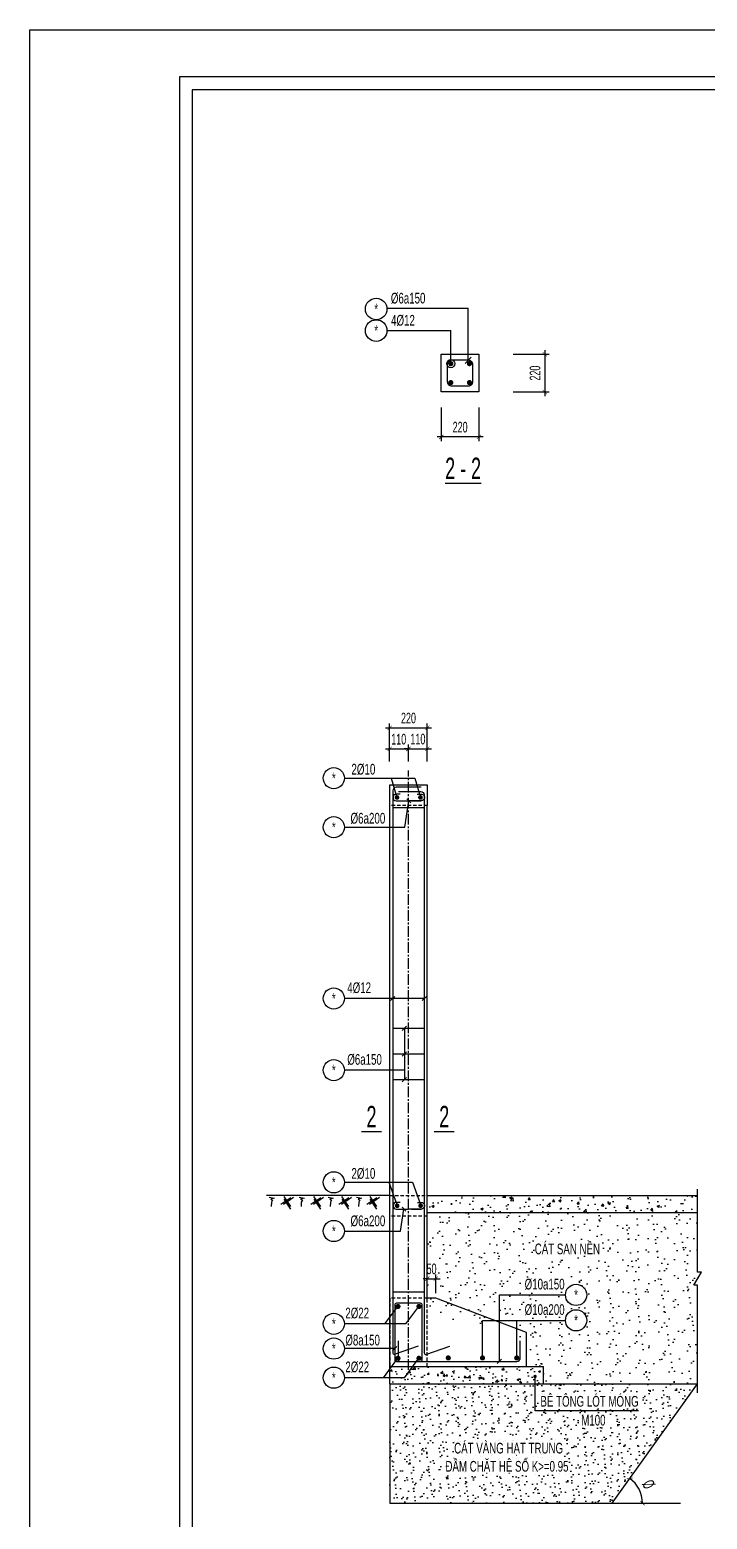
# Model space of a CAD drawing. Extents: x 195594 to 457145, y -254194 to -165094.
# Drawn here: x 330995 to 354753, y -217334 to -165094 of the extents above; entities that cross this region are included whole.
import ezdxf
from ezdxf.enums import TextEntityAlignment as Align

# ---------------------------------------------------------------- set-up
doc = ezdxf.new("R2010")
doc.units = 0
doc.header["$LTSCALE"] = 0.5
doc.header["$MEASUREMENT"] = 0
doc.linetypes.add('CENTER2', pattern=[1.125, 0.75, -0.125, 0.125, -0.125])
doc.linetypes.add('HIDDEN', pattern=[0.375, 0.25, -0.125])
doc.layers.get('0').update_dxf_attribs({"linetype": 'CONTINUOUS'})
doc.layers.get('Defpoints').update_dxf_attribs({"linetype": 'CONTINUOUS'})
for name, color, linetype in [('CDC-KHUNGTEN', 7, 'CONTINUOUS'), ('CDC.01.AXIS', 160, 'CENTER2'), ('CDC.02.DIM', 1, 'CONTINUOUS'), ('CDC.03.BORDER', 3, 'CONTINUOUS'), ('CDC.05.STEEL', 4, 'CONTINUOUS'), ('CDC.06.TEXT', 2, 'CONTINUOUS'), ('CDC.08.TEXTBEAM', 2, 'CONTINUOUS'), ('CDC.10.HATCH', 9, 'CONTINUOUS'), ('CDC.11.NOTE', 8, 'CONTINUOUS'), ('CDC.13.BEAM', 8, 'CONTINUOUS'), ('CDC.14.STEELNUM', 9, 'CONTINUOUS'), ('KCS_CHI', 1, 'CONTINUOUS'), ('KCS_HIDDEN', 8, 'HIDDEN')]:
    doc.layers.add(name, color=color, linetype=linetype)
doc.layers.add('Hatch1', color=250, linetype='CONTINUOUS', lineweight=5)
doc.layers.add('Tpl_Bound', color=1, linetype='CONTINUOUS', plot=False)
doc.styles.add('ARIAL', font='arial.ttf', dxfattribs={"width": 0.6})
doc.styles.add('ROMANS', font='arial.ttf', dxfattribs={"width": 0.55})
doc.dimstyles.new('150', dxfattribs={"dimscale": 150, "dimtxt": 2.5, "dimasz": 1, "dimexe": 1, "dimexo": 0, "dimgap": 1, "dimtad": 1, "dimdec": 0, "dimdsep": 46, "dimtxsty": 'ARIAL', "dimblk": 'ARCHTICK', "dimcen": 1, "dimdle": 1, "dimclrd": 1, "dimclre": 1, "dimclrt": 2, "dimadec": 0, "dimazin": 0, "dimtfac": 0.00072, "dimtdec": 0, "dimtix": 1, "dimtmove": 2, "dimatfit": 3, "dimldrblk": 'ARCHTICK', "dimfxl": 1, "dimtolj": 1, "dimarcsym": 0})
doc.dimstyles.new('150X25', dxfattribs={"dimscale": 150, "dimtxt": 2.5, "dimasz": 1, "dimexe": 1, "dimexo": 0, "dimgap": 1, "dimtad": 1, "dimdec": 0, "dimlfac": 0.166667, "dimdsep": 46, "dimtxsty": 'ARIAL', "dimblk": 'ARCHTICK', "dimcen": 1, "dimdle": 1, "dimclrd": 1, "dimclre": 1, "dimclrt": 2, "dimadec": 0, "dimazin": 0, "dimtfac": 0.00072, "dimtdec": 0, "dimtix": 1, "dimtmove": 2, "dimatfit": 3, "dimldrblk": 'ARCHTICK', "dimfxl": 1, "dimtolj": 1, "dimarcsym": 0})

# ---------------------------------------------------------------- blocks, each defined once
blk = doc.blocks.new('_ARCHTICK')
at = {"color": 0, "linetype": 'ByBlock', "const_width": 0.15}
blk.add_lwpolyline([(-0.5, -0.5), (0.5, 0.5)], dxfattribs=at)
blk = doc.blocks.new('*D18')
at = {"layer": 'CDC.02.DIM', "color": 1, "lineweight": -2, "transparency": 16777216}
for p, q in [((345427, -178339), (345427, -179524)), ((346747, -178339), (346747, -179524)), ((346897, -179374), (345277, -179374))]:
    blk.add_line(p, q, dxfattribs=at)
at = {"layer": 'Defpoints', "color": 0, "transparency": 16777216}
for p in [(345427, -178339), (346747, -178339), (345427, -179374)]:
    blk.add_point(p, dxfattribs=at)
at = {"layer": 'CDC.02.DIM', "color": 1, "lineweight": -2, "transparency": 16777216, "xscale": 150, "yscale": 150, "zscale": 150, "rotation": 180}
blk.add_blockref('_ARCHTICK', (345427, -179374), dxfattribs=at)
at = {"layer": 'CDC.02.DIM', "color": 1, "lineweight": -2, "transparency": 16777216, "xscale": 150, "yscale": 150, "zscale": 150}
blk.add_blockref('_ARCHTICK', (346747, -179374), dxfattribs=at)
at = {"layer": 'CDC.02.DIM', "color": 2, "transparency": 16777216, "insert": (346087, -179033), "char_height": 375, "attachment_point": 5, "style": 'ARIAL'}
blk.add_mtext('\\A1;220', dxfattribs=at)
blk = doc.blocks.new('*D19')
at = {"layer": 'CDC.02.DIM', "color": 1, "lineweight": -2, "transparency": 16777216}
for p, q in [((347953, -176476), (349207, -176476)), ((349057, -176326), (349057, -177946)), ((347953, -177796), (349207, -177796))]:
    blk.add_line(p, q, dxfattribs=at)
at = {"layer": 'Defpoints', "color": 0, "transparency": 16777216}
for p in [(347953, -176476), (347953, -177796), (349057, -177796)]:
    blk.add_point(p, dxfattribs=at)
at = {"layer": 'CDC.02.DIM', "color": 1, "lineweight": -2, "transparency": 16777216, "xscale": 150, "yscale": 150, "zscale": 150}
for p, rotation in [((349057, -176476), 90), ((349057, -177796), 270)]:
    blk.add_blockref('_ARCHTICK', p, dxfattribs=dict(at, rotation=rotation))
at = {"layer": 'CDC.02.DIM', "color": 2, "transparency": 16777216, "insert": (348716, -177136), "char_height": 375, "attachment_point": 5, "rotation": 90, "style": 'ARIAL'}
blk.add_mtext('\\A1;220', dxfattribs=at)
blk = doc.blocks.new('C')
at = {"layer": 'CDC.02.DIM'}
blk.add_line((37.5, 0), (-37.5, 0), dxfattribs=at)
blk = doc.blocks.new('_Oblique')
at = {"color": 0, "lineweight": -2}
blk.add_line((-0.5, -0.5), (0.5, 0.5), dxfattribs=at)
blk = doc.blocks.new('*D86')
at = {"layer": 'CDC.02.DIM', "color": 1, "lineweight": -2, "transparency": 16777216}
for p, q in [((343466, -190315), (344426, -190315)), ((343616, -190757), (343616, -190165)), ((344276, -190757), (344276, -190165))]:
    blk.add_line(p, q, dxfattribs=at)
at = {"layer": 'Defpoints', "color": 0, "transparency": 16777216}
for p in [(344276, -190315), (343616, -190757), (344276, -190757)]:
    blk.add_point(p, dxfattribs=at)
at = {"layer": 'CDC.02.DIM', "color": 1, "lineweight": -2, "transparency": 16777216, "xscale": 150, "yscale": 150, "zscale": 150, "rotation": 180}
blk.add_blockref('_ARCHTICK', (343616, -190315), dxfattribs=at)
at = {"layer": 'CDC.02.DIM', "color": 1, "lineweight": -2, "transparency": 16777216, "xscale": 150, "yscale": 150, "zscale": 150}
blk.add_blockref('_ARCHTICK', (344276, -190315), dxfattribs=at)
at = {"layer": 'CDC.02.DIM', "color": 2, "transparency": 16777216, "insert": (343934, -189977), "char_height": 375, "attachment_point": 5, "style": 'ARIAL'}
blk.add_mtext('\\A1;110', dxfattribs=at)
blk = doc.blocks.new('*D87')
at = {"layer": 'CDC.02.DIM', "color": 1, "lineweight": -2, "transparency": 16777216}
for p, q in [((344276, -190315), (344126, -190315)), ((344276, -190757), (344276, -190165)), ((344276, -190315), (344936, -190315)), ((344936, -190757), (344936, -190165)), ((344936, -190315), (345086, -190315))]:
    blk.add_line(p, q, dxfattribs=at)
at = {"layer": 'Defpoints', "color": 0, "transparency": 16777216}
for p in [(344936, -190315), (344276, -190757), (344936, -190757)]:
    blk.add_point(p, dxfattribs=at)
at = {"layer": 'CDC.02.DIM', "color": 1, "lineweight": -2, "transparency": 16777216, "xscale": 150, "yscale": 150, "zscale": 150}
blk.add_blockref('_ARCHTICK', (344276, -190315), dxfattribs=at)
at = {"layer": 'CDC.02.DIM', "color": 1, "lineweight": -2, "transparency": 16777216, "xscale": 150, "yscale": 150, "zscale": 150, "rotation": 180}
blk.add_blockref('_ARCHTICK', (344936, -190315), dxfattribs=at)
at = {"layer": 'CDC.02.DIM', "color": 2, "transparency": 16777216, "insert": (344606, -189973), "char_height": 375, "attachment_point": 5, "style": 'ARIAL'}
blk.add_mtext('\\A1;110', dxfattribs=at)
blk = doc.blocks.new('*D88')
at = {"layer": 'CDC.02.DIM', "color": 1, "lineweight": -2, "transparency": 16777216}
for p, q in [((343466, -189577), (345086, -189577)), ((343616, -190757), (343616, -189427)), ((344936, -190757), (344936, -189427))]:
    blk.add_line(p, q, dxfattribs=at)
at = {"layer": 'Defpoints', "color": 0, "transparency": 16777216}
for p in [(344936, -189577), (343616, -190757), (344936, -190757)]:
    blk.add_point(p, dxfattribs=at)
at = {"layer": 'CDC.02.DIM', "color": 1, "lineweight": -2, "transparency": 16777216, "xscale": 150, "yscale": 150, "zscale": 150, "rotation": 180}
blk.add_blockref('_ARCHTICK', (343616, -189577), dxfattribs=at)
at = {"layer": 'CDC.02.DIM', "color": 1, "lineweight": -2, "transparency": 16777216, "xscale": 150, "yscale": 150, "zscale": 150}
blk.add_blockref('_ARCHTICK', (344936, -189577), dxfattribs=at)
at = {"layer": 'CDC.02.DIM', "color": 2, "transparency": 16777216, "insert": (344276, -189235), "char_height": 375, "attachment_point": 5, "style": 'ARIAL'}
blk.add_mtext('\\A1;220', dxfattribs=at)
blk = doc.blocks.new('*D399')
at = {"layer": 'CDC.02.DIM', "color": 1, "lineweight": -2, "transparency": 16777216}
for p, q in [((344936, -208897), (344786, -208897)), ((344936, -209404), (344936, -208747)), ((344936, -208897), (345236, -208897)), ((345236, -209404), (345236, -208747)), ((345236, -208897), (345386, -208897))]:
    blk.add_line(p, q, dxfattribs=at)
at = {"layer": 'Defpoints', "color": 0, "transparency": 16777216}
for p in [(345236, -208897), (344936, -209404), (345236, -209404)]:
    blk.add_point(p, dxfattribs=at)
at = {"layer": 'CDC.02.DIM', "color": 1, "lineweight": -2, "transparency": 16777216, "xscale": 150, "yscale": 150, "zscale": 150}
blk.add_blockref('_ARCHTICK', (344936, -208897), dxfattribs=at)
at = {"layer": 'CDC.02.DIM', "color": 1, "lineweight": -2, "transparency": 16777216, "xscale": 150, "yscale": 150, "zscale": 150, "rotation": 180}
blk.add_blockref('_ARCHTICK', (345236, -208897), dxfattribs=at)
at = {"layer": 'CDC.02.DIM', "color": 2, "transparency": 16777216, "insert": (345086, -208556), "char_height": 375, "attachment_point": 5, "style": 'ARIAL'}
blk.add_mtext('\\A1;50', dxfattribs=at)
blk = doc.blocks.new('*D404')
at = {"layer": 'CDC.02.DIM', "color": 1, "lineweight": -2, "transparency": 16777216}
blk.add_arc((351416, -216771), 1068, 0, 54.4018, dxfattribs=at)
at = {"layer": 'Defpoints', "color": 0, "transparency": 16777216}
for p in [(354416, -212580), (351416, -216771), (351416, -216771), (352431, -216439), (353815, -216771)]:
    blk.add_point(p, dxfattribs=at)
at = {"layer": 'CDC.02.DIM', "color": 1, "lineweight": -2, "transparency": 16777216, "xscale": 150, "yscale": 150, "zscale": 150}
for p, rotation in [((352038, -215903), 144.4017969910667), ((352484, -216771), 270.0000000000006)]:
    blk.add_blockref('_ARCHTICK', p, dxfattribs=dict(at, rotation=rotation))
at = {"layer": 'CDC.02.DIM', "color": 2, "transparency": 16777216, "insert": (352694, -216114), "char_height": 375, "attachment_point": 5, "rotation": 297.2009, "style": 'ARIAL'}
blk.add_mtext('\\A1;{\\fArial|b0|i0|c163|p34;\\H1.083x;%%C}', dxfattribs=at)
blk = doc.blocks.new('Khung tên chuẩn')
at = {"layer": 'CDC-KHUNGTEN'}
blk.add_lwpolyline([(30654, -246309), (30654, -189709), (-40446, -189709), (-40446, -246309)], close=True, dxfattribs=at)
at = {"layer": 'CDC.10.HATCH', "color": 8}
blk.add_lwpolyline([(-40746, -246609), (38754, -246609), (38754, -189409), (-40746, -189409)], close=True, dxfattribs=at)
at = {"layer": 'Defpoints', "color": 1}
blk.add_lwpolyline([(-44246, -247709), (-44246, -188309), (39854, -188309), (39854, -247709), (-44246, -247709)], close=True, dxfattribs=at)

msp = doc.modelspace()

# ---------------------------------------------------------------- hatches: boundary and pattern name
at = {"layer": 'CDC.10.HATCH'}
h = msp.add_hatch(dxfattribs=at)
h.set_pattern_fill('AR-CONC', color=256, scale=120, style=0)
h.set_pattern_definition([(50, (-10015248.85, -1746913.9), (860.71222, -75.30256), [90, -990]), (355, (-10015248.85, -1746913.9), (-166.5016, 902.63056), [72, -792]), (100.4514, (-10015177.1, -1746920.15), (694.21126, 827.32745), [76.48823, -841.370534]), (46.1842, (-10015248.9, -1746673.9), (1280.68926, -198.62282), [135, -1485]), (96.6356, (-10015142.1, -1746690.4), (1121.59525, 1168.94145), [114.73235, -1262.0556]), (351.1842, (-10015248.9, -1746673.9), (1121.59433, 1168.94232), [108, -1188]), (21, (-10015128.85, -1746733.9), (716.288463, -483.14267), [90, -990]), (326, (-10015128.85, -1746733.9), (291.9784, 870.180054), [72, -792]), (71.4514, (-10015069.2, -1746774.1), (1008.267154, 387.036596), [76.48823, -841.370534]), (37.5, (-10015248.85, -1746913.88), (14.591826, 399.472625), [0, -782.4, 0, -804, 0, -795]), (7.5, (-10015248.85, -1746913.88), (315.683445, 473.294054), [0, -458.4, 0, -764.4, 0, -303]), (327.5, (-10015516.45, -1746913.88), (640.586923, -27.065846), [0, -300, 0, -936, 0, -1242]), (317.5, (-10015636.45, -1746913.9), (699.823403, 120.12598), [0, -390, 0, -621.6, 0, -882])])
h.paths.add_polyline_path([(354416.4, -205980.2), (344936.4, -205980.2), (344936.4, -206580.2), (354416.4, -206580.2)])
h = msp.add_hatch(dxfattribs=at)
h.set_pattern_fill('AR-SAND', color=256, scale=360, angle=90, style=0)
h.set_pattern_definition([(127.5, (-10009893.9, -1745336.06), (-693.656557, -22.67761), [0, -547.2, 0, -612, 0, -585]), (97.5, (-10009893.9, -1745336.1), (-1015.97258, 637.11961), [0, -295.2, 0, -493.2, 0, -189]), (57.5, (-10009893.9, -1745778.86), (-2.03726, 1121.09107), [0, -180, 0, -648, 0, -846]), (47.5, (-10009893.9, -1745778.9), (-315.9632, 1082.20558), [0, -90, 0, -424.8, 0, -486])])
h.paths.add_polyline_path([(354416.4, -206580.2), (345252.3, -206580.2), (345252.3, -206805.2, -0.4142136), (345132.3, -206925.2), (344936.4, -206925.2), (344936.4, -210180.2), (345235.7, -210180.2), (346872.3, -210643.3), (346872.3, -210358.9), (347464.1, -210358.9), (347464.1, -209466.3), (349783.1, -209466.3, -1), (350527.1, -209466.3, -1), (349783.1, -209466.3), (347464.1, -209466.3), (347464.1, -210358.9), (349783.1, -210358.9, -1), (350527.1, -210358.9, -1), (349783.1, -210358.9), (348072.3, -210358.9), (348072.3, -210982.8), (348416.4, -211080.2), (348416.4, -211980.2), (349016.4, -211980.2), (349016.4, -212580.2), (354416.4, -212580.2), (354416.4, -209121.5), (354281.4, -209121.5), (354551.4, -208671.5), (354416.4, -208671.5)])
h.paths.add_polyline_path([(348585.9, -208166.6), (351113.2, -208166.6), (351113.2, -207452.6), (348585.9, -207452.6)], flags=24)
h.paths.add_polyline_path([(348250.1, -209391.8), (349853.2, -209391.8), (349853.2, -208786), (348250.1, -208786)], flags=24)
h.paths.add_polyline_path([(348250.1, -210284.5), (349853.2, -210284.5), (349853.2, -209678.6), (348250.1, -209678.6)], flags=24)
h.paths.add_polyline_path([(345167.3, -207693.9), (345893.5, -207693.9), (345893.5, -206564.3), (345167.3, -206564.3)], flags=9)
h = msp.add_hatch(dxfattribs=at)
h.set_pattern_fill('AR-CONC', color=256, scale=90, style=0)
h.set_pattern_definition([(50, (-10015248.85, -1746913.9), (645.534164, -56.476921), [67.5, -742.5]), (355, (-10015248.85, -1746913.9), (-124.8762, 676.97292), [54, -594]), (100.4514, (-10015195.06, -1746918.6), (520.658444, 620.495588), [57.36617, -631.0279]), (46.1842, (-10015248.85, -1746733.9), (960.516944, -148.96711), [101.25, -1113.75]), (96.6356, (-10015168.8, -1746746.3), (841.196435, 876.70608), [86.04926, -946.5417]), (351.1842, (-10015248.9, -1746733.9), (841.19575, 876.70674), [81, -891]), (21, (-10015158.85, -1746778.9), (537.216347, -362.357002), [67.5, -742.5]), (326, (-10015158.85, -1746778.9), (218.9838, 652.63504), [54, -594]), (71.4514, (-10015114.1, -1746809.1), (756.200366, 290.277447), [57.36617, -631.0279]), (37.5, (-10015248.85, -1746913.88), (10.94387, 299.6044684), [0, -586.8, 0, -603, 0, -596.25]), (7.5, (-10015248.85, -1746913.88), (236.762584, 354.970541), [0, -343.8, 0, -573.3, 0, -227.25]), (327.5, (-10015449.55, -1746913.88), (480.4401926, -20.2993846), [0, -225, 0, -702, 0, -931.5]), (317.5, (-10015539.55, -1746913.88), (524.867552, 90.094484), [0, -292.5, 0, -466.2, 0, -661.5])])
h.paths.add_polyline_path([(349016.4, -211980.2), (347821.2, -211980.2), (347821.2, -212580.2), (349016.4, -212580.2)])
h.paths.add_polyline_path([(346732.3, -211980.2), (344276.4, -211980.2), (344276.4, -212580.2), (346732.3, -212580.2)])
h.paths.add_polyline_path([(347397.7, -211980.2), (346732.3, -211980.2), (346732.3, -212580.2), (347397.7, -212580.2)])
h.paths.add_polyline_path([(348071.2, -211980.2), (347397.7, -211980.2), (347397.7, -212580.2), (348071.2, -212580.2)])
h.paths.add_polyline_path([(343616.4, -211980.2), (343616.4, -212580.2), (344276.4, -212580.2), (344276.4, -211980.2)])
h = msp.add_hatch(dxfattribs=at)
h.set_pattern_fill('AR-SAND', color=256, scale=240, angle=90, style=0)
h.set_pattern_definition([(127.5, (-10009893.9, -1745336.06), (-462.437705, -15.118406), [0, -364.8, 0, -408, 0, -390]), (97.5, (-10009893.9, -1745336.06), (-677.315056, 424.74641), [0, -196.8, 0, -328.8, 0, -126]), (57.5, (-10009893.9, -1745631.26), (-1.358173, 747.394047), [0, -120, 0, -432, 0, -564]), (47.5, (-10009893.9, -1745631.26), (-210.642136, 721.470385), [0, -60, 0, -283.2, 0, -324])])
h.paths.add_polyline_path([(343616.4, -212580.2), (343616.4, -216770.8), (351416.4, -216770.8), (354416.4, -212580.2)])
h.paths.add_polyline_path([(350239.2, -214149.6), (351282.5, -214149.6), (351282.5, -213575.2), (350239.2, -213575.2)], flags=24)
h.paths.add_polyline_path([(348785.9, -213511.3), (352467.1, -213511.3), (352467.1, -212797.3), (348785.9, -212797.3)], flags=24)
h.paths.add_polyline_path([(345434.4, -215886.7), (350025.9, -215886.7), (350025.9, -215057.9), (345434.4, -215057.9)], flags=24)
h.paths.add_polyline_path([(345740.3, -215249.9), (349838.2, -215249.9), (349838.2, -214420.7), (345740.3, -214420.7)], flags=24)

# ---------------------------------------------------------------- linework, layer by layer
at = {"layer": 'CDC.01.AXIS', "ltscale": 1000}
msp.add_line((344276.4, -212095.8), (344276.4, -191068.4, 0), dxfattribs=at)
at = {"layer": 'CDC.02.DIM'}
for p, q in [((344224.3, -192070.4), (344357.4, -192206.8)), ((344052.1, -206391), (344185.1, -206527.4)), ((351416.4, -216770.8), (353815.5, -216770.8))]:
    msp.add_line(p, q, dxfattribs=at)
at = {"layer": 'CDC.03.BORDER'}
for p, q in [((343616.4, -204782.6), (343616.4, -191580.2, 0)), ((343616.4, -191580.2), (344636.4, -191580.2)), ((344936.4, -204782.6), (344936.4, -192300.2, 0)), ((343616.4, -211980.2), (343616.4, -204780.2)), ((345235.7, -209580.2), (344936.4, -209580.2)), ((348416.4, -210780.2), (345235.7, -209580.2)), ((348416.4, -211980.2), (348416.4, -210780.2)), ((343616.4, -211980.2), (349016.4, -211980.2)), ((343616.4, -212580.2), (343616.4, -211980.2)), ((349016.4, -212580.2), (349016.4, -211980.2)), ((343616.4, -212580.2), (354416.4, -212580.2))]:
    msp.add_line(p, q, dxfattribs=at)
msp.add_lwpolyline([(346747.1, -177796.1), (345427.1, -177796.1), (345427.1, -176476.1), (346747.1, -176476.1)], close=True, dxfattribs=at)
msp.add_lwpolyline([(344636.4, -191580.2), (344936.4, -191580.2), (344936.4, -192300.2), (344936.4, -192300.2)], dxfattribs=at)
at = {"layer": 'CDC.05.STEEL'}
for p, q in [((343724.5, -192376.9), (344828.2, -192376.9)), ((343724.5, -200113.7), (344828.2, -200113.7)), ((343724.5, -201013.7), (344828.2, -201013.7)), ((343724.5, -201913.7), (344828.2, -201913.7)), ((343724.5, -209364), (344828.2, -209364))]:
    msp.add_line(p, q, dxfattribs=at)
for points in [[(346535.1, -176836.1, 0.4142136), (346385.1, -176686.1), (345787.1, -176686.1, 0.4142136), (345637.1, -176836.1), (345637.1, -177436.1, 0.4142136), (345787.1, -177586.1), (346385.1, -177586.1, 0.4142136), (346535.1, -177436.1)], [(344696.4, -209760.2), (343856.4, -209760.2, 0.4142136), (343796.4, -209820.2), (343796.4, -211740.2, 0.4142136), (343856.4, -211800.2), (344696.4, -211800.2, 0.4142136), (344756.4, -211740.2), (344756.4, -209820.2, 0.4142136)]]:
    msp.add_lwpolyline(points, format="xyb", close=True, dxfattribs=at)
for points, const_width in [([(345805.7, -176803.8, -1), (345715.7, -176803.8, -1)], 90), ([(346368.5, -176803.8, 1), (346458.5, -176803.8, 1)], 90), ([(345805.7, -177468.5, 1), (345715.7, -177468.5, 1)], 90), ([(346368.5, -177468.5, -1), (346458.5, -177468.5, -1)], 90), ([(343832.3, -192019.4, -1), (343914.1, -192019.4, -1)], 81.8), ([(344737.1, -192019.4, 1), (344655.2, -192019.4, 1)], 81.8), ([(343837.6, -206340, -1), (343919.4, -206340, -1)], 81.8), ([(344742.4, -206340, 1), (344660.6, -206340, 1)], 81.8), ([(343953.5, -209871.7, -1), (343863.5, -209871.7, -1)], 90), ([(344599.2, -209871.7, 1), (344689.2, -209871.7, 1)], 90), ([(343953.5, -211688.7, 1), (343863.5, -211688.7, 1)], 90), ([(344599.2, -211688.7, -1), (344689.2, -211688.7, -1)], 90), ([(345627.3, -211677, 1), (345717.3, -211677, 1)], 90), ([(346827.3, -211677, 1), (346917.3, -211677, 1)], 90), ([(348027.3, -211677, 1), (348117.3, -211677, 1)], 90)]:
    msp.add_lwpolyline(points, format="xyb", close=True, dxfattribs=dict(at, const_width=const_width))
for points in [[(344717.1, -191662.7), (343844.5, -191662.7, 0.4142136), (343724.5, -191782.7), (343724.5, -211490.2, 0.4142136), (343784.5, -211550.2), (344624.5, -211251.9)], [(343982.7, -191901.9), (343841.4, -191901.9, 0.4142136), (343736.4, -192006.9), (343736.4, -192033.6, 0.4142136), (343841.4, -192138.6), (344128.9, -192138.6), (344173.2, -192138.6), (344217.5, -192138.6), (344276.4, -192138.6)], [(343924.8, -191811.7), (344708.2, -191811.7, -0.4142136), (344828.2, -191931.7), (344828.2, -211502, 0.4142136), (344888.2, -211562), (345728.2, -211263.8)], [(344586.6, -191901.9), (344727.9, -191901.9, -0.4142136), (344832.9, -192006.9), (344832.9, -192033.6, -0.4142136), (344727.9, -192138.6), (344423.9, -192138.6), (344379.6, -192138.6), (344711.8, -192138.6), (344276.4, -192138.6)], [(343988.1, -206222.4), (343846.7, -206222.4, 0.4142136), (343741.7, -206327.4), (343741.7, -206354.2, 0.4142136), (343846.7, -206459.2), (344134.2, -206459.2), (344178.5, -206459.2), (344222.8, -206459.2), (344281.7, -206459.2)], [(344591.9, -206222.4), (344733.3, -206222.4, -0.4142136), (344838.3, -206327.4), (344838.3, -206354.2, -0.4142136), (344733.3, -206459.2), (344429.2, -206459.2), (344384.9, -206459.2), (344717.2, -206459.2), (344281.7, -206459.2)], [(343915.9, -211073.1), (343915.9, -211740.2, 0.4142136), (343975.9, -211800.2), (348077, -211800.2, 0.4142136), (348197, -211680.2), (348197, -211073.1)]]:
    msp.add_lwpolyline(points, format="xyb", dxfattribs=at)
msp.add_circle((345760.7, -176803.8), 141.5, dxfattribs=at)
msp.add_arc((343951.6, -211638.5), 120, 180, 270, dxfattribs=at)
at = {"layer": 'CDC.08.TEXTBEAM'}
for p, q in [((343616.4, -191580.2), (343616.4, -191580.2)), ((343616.4, -191580.2), (343616.4, -191580.2)), ((344636.4, -191580.2), (344636.4, -191580.2)), ((343621.7, -206020.8), (343621.7, -206020.8)), ((343621.7, -206020.8), (343621.7, -206020.8)), ((344641.7, -206020.8), (344641.7, -206020.8))]:
    msp.add_line(p, q, dxfattribs=at)
at = {"layer": 'CDC.10.HATCH'}
for p, q in [((340155.6, -206058.2), (339801.1, -206297.6)), ((340245.4, -206053.5), (339890.9, -206292.8)), ((340147.1, -206370.4), (339912.1, -206013)), ((340150.7, -206460.2), (339915.7, -206102.8)), ((341204.9, -206058.2), (340850.4, -206297.6)), ((341294.7, -206053.5), (340940.2, -206292.8)), ((341196.4, -206370.4), (340961.4, -206013)), ((341200.1, -206460.2), (340965, -206102.8)), ((342187.6, -206058.2), (341833.1, -206297.6)), ((342277.4, -206053.5), (341922.9, -206292.8)), ((342179.1, -206370.4), (341944.1, -206013)), ((342182.7, -206460.2), (341947.7, -206102.8)), ((343170.3, -206058.2), (342815.8, -206297.6)), ((343260, -206053.5), (342905.5, -206292.8)), ((343161.8, -206370.4), (342926.7, -206013)), ((343165.4, -206460.2), (342930.4, -206102.8))]:
    msp.add_line(p, q, dxfattribs=at)
for points in [[(339387.5, -206038.7), (339563.7, -206078.3), (339444.7, -206113.5), (339506.4, -206139.9), (339466.8, -206210.4), (339458, -206364.4)], [(340436.8, -206038.7), (340613, -206078.3), (340494.1, -206113.5), (340555.7, -206139.9), (340516.1, -206210.4), (340507.3, -206364.4)], [(341463.2, -206038.7), (341639.3, -206078.3), (341520.4, -206113.5), (341582.1, -206139.9), (341542.4, -206210.4), (341533.6, -206364.4)], [(342454.3, -206038.7), (342630.4, -206078.3), (342511.5, -206113.5), (342573.2, -206139.9), (342533.5, -206210.4), (342524.7, -206364.4)]]:
    msp.add_lwpolyline(points, dxfattribs=at)
at = {"layer": 'CDC.11.NOTE'}
for p, q in [((343520.4, -174853.8), (346372, -174853.8)), ((346372, -176686.1), (346372, -174853.8)), ((343521.8, -175643.1), (345760.7, -175643.1)), ((345760.7, -176803.8), (345760.7, -175643.1)), ((342029.1, -191342.5), (344495.4, -191342.5)), ((343672.4, -191342.5), (343873.2, -192019.4)), ((344495.4, -191342.5), (344696.1, -192019.4)), ((344147.7, -193062.2), (344290.9, -192138.6)), ((342029.1, -193062.2), (344147.7, -193062.2)), ((344828.2, -199070.1), (342029, -199070.1)), ((344132.7, -200113.7), (344132.7, -201913.7)), ((344132.7, -201584.1), (342029, -201584.1)), ((342029.1, -205518.1), (344414.5, -205518.1)), ((343591.5, -205518.1), (343873.2, -206299.4)), ((344414.5, -205518.1), (344696.1, -206299.4)), ((343999.6, -207226.9), (344118.6, -206459.2)), ((342029.1, -207226.9), (343999.6, -207226.9)), ((347464.1, -211800.2), (347464.1, -209466.3)), ((347464.1, -209466.3), (349783.1, -209466.3)), ((343451.8, -210479.9), (343908.5, -209871.7)), ((344187.4, -210479.9), (344644.2, -209871.7)), ((344187.4, -210479.9), (342029.1, -210479.9)), ((346872.3, -210358.9), (349783.1, -210358.9)), ((346872.3, -211677), (346872.3, -210358.9)), ((348072.3, -211677), (348072.3, -210358.9)), ((343796.4, -211349), (342029.1, -211349)), ((343397.2, -212369.6), (343908.5, -211688.7)), ((344132.9, -212369.6), (344644.2, -211688.7)), ((344132.9, -212369.6), (342029.1, -212369.6)), ((343616.4, -212580.2), (343616.4, -216770.8)), ((351416.4, -216770.8), (354416.4, -212580.2)), ((343616.4, -216770.8), (351416.4, -216770.8))]:
    msp.add_line(p, q, dxfattribs=at)
for points in [[(354416.4, -212906.7), (354416.4, -209121.5), (354281.4, -209121.5), (354551.4, -208671.5), (354416.4, -208671.5), (354416.4, -205758.3)], [(352339, -213536.4), (348715.2, -213536.4), (348715.2, -212326.8)]]:
    msp.add_lwpolyline(points, dxfattribs=at)
at = {"layer": 'CDC.11.NOTE', "const_width": 60}
msp.add_lwpolyline([(348685.2, -212326.8, 1), (348745.2, -212326.8, 1)], format="xyb", close=True, dxfattribs=at)
at = {"layer": 'CDC.13.BEAM'}
for p, q in [((344936.4, -209580.2), (344936.4, -204780.2)), ((343616.4, -205978.6), (339295.6, -205978.6)), ((344936.4, -205980.2), (354416.4, -205980.2)), ((344936.4, -206580.2), (354416.4, -206580.2))]:
    msp.add_line(p, q, dxfattribs=at)
at = {"layer": 'CDC.14.STEELNUM'}
for centre, radius in [((343143.8, -174887.1), 378), ((343143.8, -175643.1), 378), ((341657.1, -191342.5), 372), ((341657.1, -193062.2), 372), ((341657, -199070.1), 372), ((341657, -201584.1), 372), ((341657.1, -205518.1), 372), ((341657.1, -207226.9), 372), ((350155.1, -209466.3), 372), ((350155.1, -210358.9), 372), ((341657.1, -210479.9), 372), ((341657.1, -211349), 372), ((341657.1, -212369.6), 372)]:
    msp.add_circle(centre, radius, dxfattribs=at)
at = {"layer": 'KCS_HIDDEN', "ltscale": 1000}
for p, q in [((344936.4, -192300.2), (343616.4, -192300.2, 0)), ((343616.4, -205980.2), (344936.4, -205980.2)), ((344936.4, -206700.2), (343616.4, -206700.2, 0))]:
    msp.add_line(p, q, dxfattribs=at)
msp.add_lwpolyline([(344936.4, -209580.2), (343616.4, -209580.2), (343616.4, -211980.2), (344936.4, -211980.2)], close=True, dxfattribs=at)
at = {"layer": 'Tpl_Bound', "color": 1}
msp.add_lwpolyline([(330994.7, -254193.8), (330994.7, -165093.8), (457144.7, -165093.8), (457144.7, -254193.8)], close=True, dxfattribs=at)

# ---------------------------------------------------------------- block references
at = {"layer": 'CDC.02.DIM', "xscale": 150, "yscale": 150, "zscale": 150}
for p in [(343724.5, -199070.1), (344828.2, -199070.1), (344132.7, -200113.7), (344132.7, -201013.7), (344132.7, -201913.7), (343796.4, -211349), (347464.1, -211800.2)]:
    msp.add_blockref('_Oblique', p, dxfattribs=at)
at = {"layer": 'Hatch1', "xscale": 1.5000000007567, "yscale": 1.5000000007567, "zscale": 1.5000000007567}
msp.add_blockref('Khung tên chuẩn', (397363.5, 117369.1), dxfattribs=at)
at = {"layer": 'KCS_CHI', "xscale": 4.080000000032175, "yscale": 4.080000000032175, "zscale": 4.080000000032175, "rotation": 45}
msp.add_blockref('C', (346372, -176686.1), dxfattribs=at)

# ---------------------------------------------------------------- texts
at = {"layer": 'CDC.06.TEXT', "style": 'ROMANS', "width": 0.65}
for s, p in [('%%C6a150', (343658.1, -174694.1)), ('4%%C12', (343667.1, -175470))]:
    msp.add_text(s, height=375, dxfattribs=at).set_placement(p)
at = {"layer": 'CDC.06.TEXT'}
for s, height, style, width, p in [('%%U2 - 2', 750, 'ARIAL', 0.6, (346191.6, -180470.1)), ('2%%C10', 378, 'ROMANS', 0.65, (342694.6, -191028.2)), ('%%C6a200', 378, 'ROMANS', 0.65, (342852.8, -192747.6)), ('%%U 2 ', 750, 'ARIAL', 0.6, (342978.6, -203206.9)), ('%%U 2 ', 750, 'ARIAL', 0.6, (345530.4, -203205.2)), ('2%%C10', 378, 'ROMANS', 0.65, (342694.6, -205203.8)), ('%%C6a200', 378, 'ROMANS', 0.65, (342852.8, -206868.4))]:
    msp.add_text(s, height=height, dxfattribs=dict(at, style=style, width=width)).set_placement(p, align=Align.MIDDLE)
at = {"layer": 'CDC.06.TEXT', "style": 'ROMANS', "width": 0.65}
for s, p in [('4%%C12', (342129.9, -198692.1)), ('%%C6a150', (342129.9, -201206.1)), ('CÁT SAN NỀN', (348704.9, -207853.7)), ('%%C10a150', (348351, -209088.3)), ('2%%C22', (342062.5, -210101.9)), ('%%C10a200', (348351, -209980.9)), ('%%C8a150', (342062.5, -211051.9)), ('2%%C22', (342062.5, -211991.6)), ('BÊ TÔNG LÓT MÓNG', (348904.9, -213198.4)), ('M100', (350334.9, -213860)), ('CÁT VÀNG HẠT TRUNG', (345878.5, -214841)), ('ĐẦM CHẶT HỆ SỐ K>=0.95', (345573.1, -215478))]:
    msp.add_text(s, height=375, dxfattribs=at).set_placement(p, align=Align.MIDDLE_LEFT)
at = {"layer": 'CDC.14.STEELNUM', "style": 'ROMANS', "width": 0.65}
for p in [(343143.8, -174887.1), (343143.8, -175643.1), (341657.1, -191342.5), (341657.1, -193062.2), (341657, -199070.1), (341657, -201584.1), (341657.1, -205518.1), (341657.1, -207226.9), (350155.1, -209466.3), (341657.1, -210479.9), (350155.1, -210358.9), (341657.1, -211349), (341657.1, -212369.6)]:
    msp.add_text('*', height=375, dxfattribs=at).set_placement(p, align=Align.MIDDLE)

# ---------------------------------------------------------------- dimensions: what is measured, and where the dimension line sits
at = {"layer": 'CDC.02.DIM'}
dim = msp.add_linear_dim(base=(349057, -177796.1), p1=(347953.2, -176476.1), p2=(347953.2, -177796.1), angle=90, dimstyle='150X25', dxfattribs=at)
dim.commit()
dim.dimension.update_dxf_attribs({"geometry": '*D19', "text_midpoint": (348715.5, -177136.1)})
for base, p1, p2, picture, middle in [((345427.1, -179374.4), (346747.1, -178339.4), (345427.1, -178339.4), '*D18', (346087.1, -179033)), ((344936.4, -189576.6), (343616.4, -190756.6), (344936.4, -190756.6), '*D88', (344276.4, -189235.1)), ((344936.4, -190314.8), (344276.4, -190756.6), (344936.4, -190756.6), '*D87', (344606.4, -189973.4)), ((345235.7, -208897.2), (344936.4, -209404.3), (345235.7, -209404.3), '*D399', (345086.1, -208555.8))]:
    dim = msp.add_linear_dim(base=base, p1=p1, p2=p2, dimstyle='150X25', dxfattribs=at)
    dim.commit()
    dim.dimension.update_dxf_attribs({"geometry": picture, "text_midpoint": middle})
dim = msp.add_linear_dim(base=(344276.4, -190314.8), p1=(343616.4, -190756.6), p2=(344276.4, -190756.6), dimstyle='150X25', dxfattribs=at)
dim.commit()
dim.dimension.update_dxf_attribs({"geometry": '*D86', "text_midpoint": (343934.3, -189977.3), "dimtype": 160})
dim = msp.add_angular_dim_2l(base=(352431.1, -216438.5), line1=((351416.4, -216770.8), (353815.5, -216770.8)), line2=((351416.4, -216770.8), (354416.4, -212580.2)), text='{\\fArial|b0|i0|c163|p34;\\H1.083x;%%C}', dimstyle='150', override={"dimarcsym": 1}, dxfattribs=at)
dim.commit()
dim.dimension.update_dxf_attribs({"geometry": '*D404', "text_midpoint": (352694, -216114.2)})

doc.saveas('drawing.dxf')
